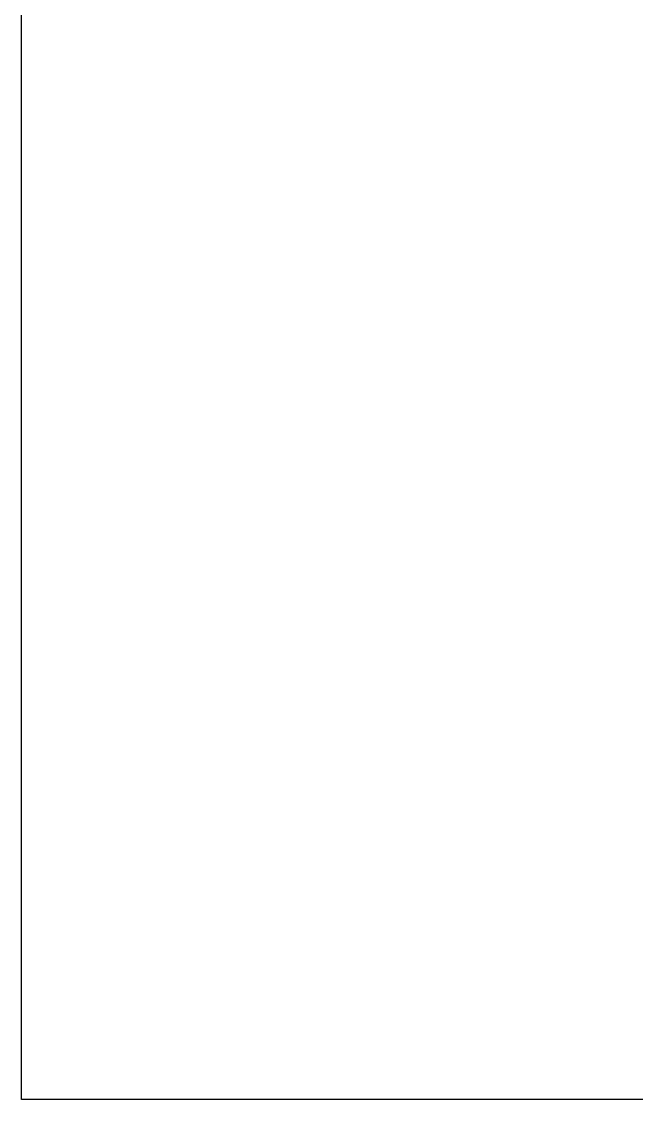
# Model space of a CAD drawing. Header units: metres. Extents: x -228 to 369, y -174 to 385.
# Drawn here: x 0 to 13.38, y 0 to 23.46 of the extents above; entities that cross this region are included whole.
import ezdxf

# ---------------------------------------------------------------- set-up
doc = ezdxf.new("R2010")
doc.units = ezdxf.units.M
doc.layers.add('090_repères-axes', color=230, linetype='Continuous', plot=False)

msp = doc.modelspace()

# ---------------------------------------------------------------- linework, layer by layer
at = {"layer": '090_repères-axes'}
msp.add_lwpolyline([(3.597122599785507e-14, 35), (50.000000000000085, 35), (50.000000000000085, 0), (3.597122599785507e-14, 0)], close=True, dxfattribs=at)

doc.saveas('drawing.dxf')
